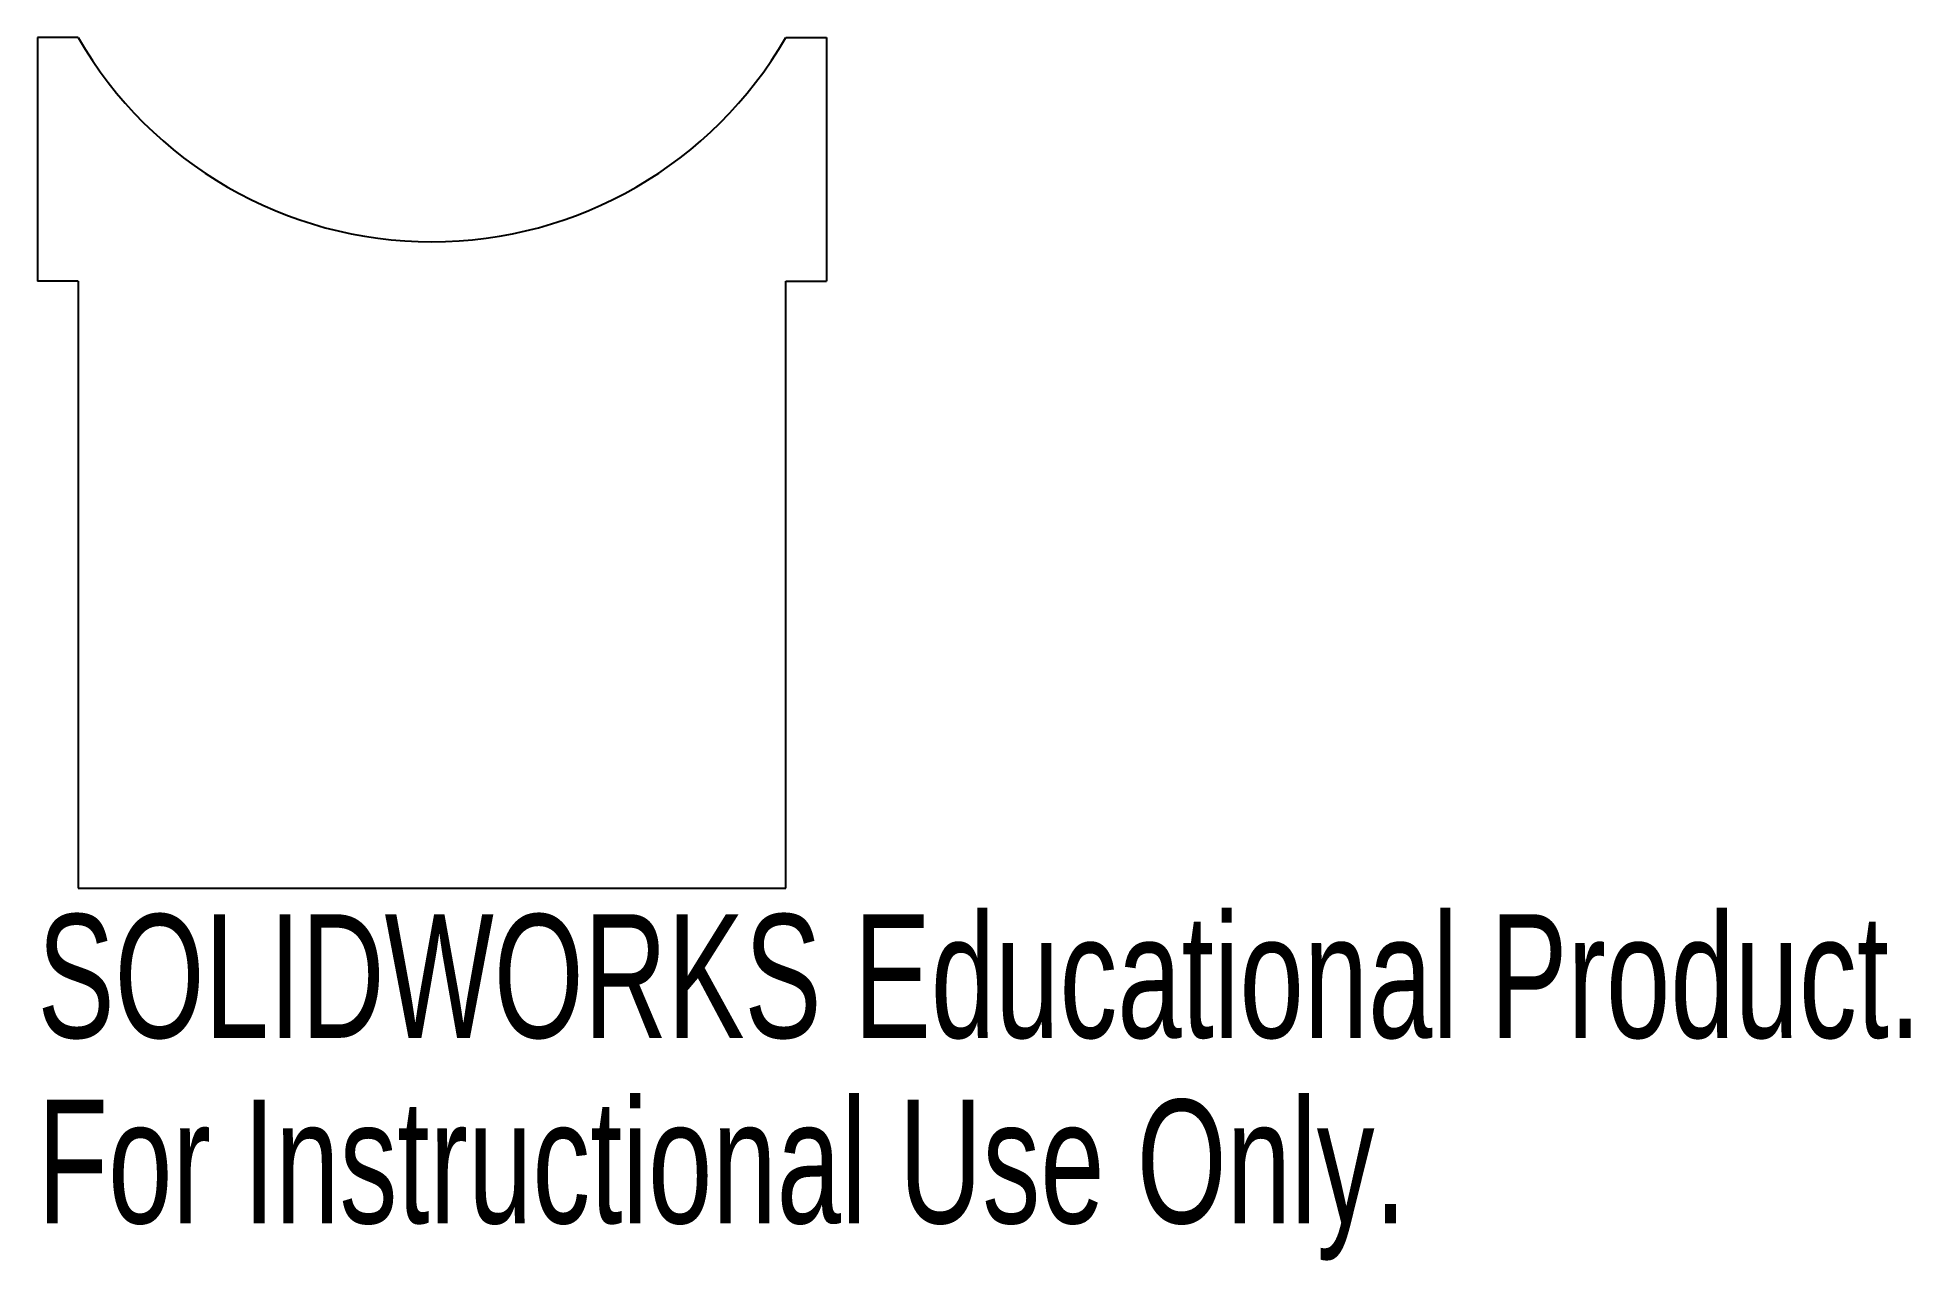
# Model space of a CAD drawing. Header units: inches. Extents: x -0.61 to 2.28, y -2.2 to -0.31.
import ezdxf

# ---------------------------------------------------------------- set-up
doc = ezdxf.new("R2010")
doc.units = ezdxf.units.IN
doc.header["$MEASUREMENT"] = 0
doc.styles.add('SLDTEXTSTYLE0', font='TXT', dxfattribs={"width": 0.7})

msp = doc.modelspace()

# ---------------------------------------------------------------- linework, layer by layer
at = {"color": 7, "linetype": 'Continuous', "lineweight": 25}
for p, q in [((-0.545, -0.3147), (-0.6075, -0.3147)), ((-0.6075, -0.3147), (-0.6075, -0.6897)), ((0.545, -0.3147), (0.6075, -0.3147)), ((0.6075, -0.3147), (0.6075, -0.6897)), ((-0.545, -0.6897), (-0.6075, -0.6897)), ((-0.545, -0.6897), (-0.545, -1.6246)), ((0.545, -1.6246), (0.545, -0.6897)), ((0.545, -0.6897), (0.6075, -0.6897)), ((-0.545, -1.6246), (0.545, -1.6246))]:
    msp.add_line(p, q, dxfattribs=at)
msp.add_arc((0, 0), 0.6293, 210, 330, dxfattribs=at)

# ---------------------------------------------------------------- texts
at = {"color": 7, "linetype": 'Continuous', "char_height": 0.1903, "attachment_point": 1, "style": 'SLDTEXTSTYLE0'}
for s, insert in [('SOLIDWORKS Educational Product.', (-0.6075, -1.6647)), ('For Instructional Use Only.', (-0.6075, -1.9502))]:
    msp.add_mtext(s, dxfattribs=dict(at, insert=insert))

doc.saveas('drawing.dxf')
